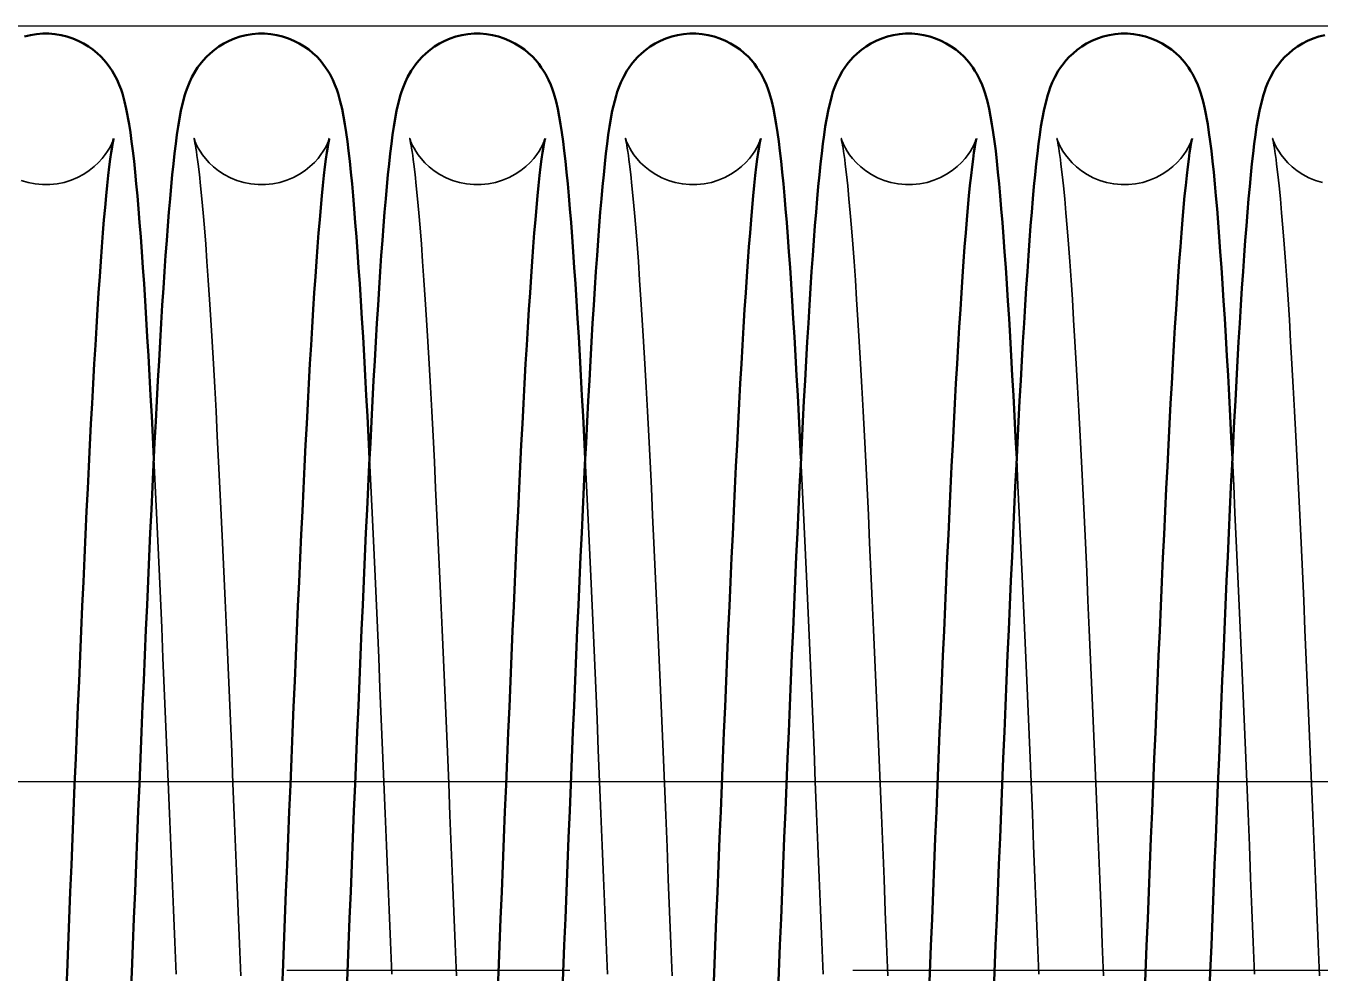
# Model space of a CAD drawing. Header units: millimetres. Extents: x 1448 to 104164, y -19509 to -89.
# Drawn here: x 3976.9 to 4045.5, y -1763.6 to -1713.4 of the extents above; entities that cross this region are included whole.
import ezdxf

# ---------------------------------------------------------------- set-up
doc = ezdxf.new("R2010")
doc.units = ezdxf.units.MM
doc.header["$LTSCALE"] = 60
doc.header["$MEASUREMENT"] = 0
doc.linetypes.add('CENTER', pattern=[2, 1.25, -0.25, 0.25, -0.25])
doc.layers.get('0').update_dxf_attribs({"linetype": 'CONTINUOUS'})
doc.layers.add('cen', color=14, linetype='CONTINUOUS')
doc.layers.add('가려진 것(ISO)', color=7, linetype='CONTINUOUS', lineweight=35)
doc.layers.add('가시적인 것(ISO)', color=7, linetype='CONTINUOUS', lineweight=50)

# ---------------------------------------------------------------- blocks, each defined once
blk = doc.blocks.new('토션스프링1234567')
at = {"layer": '가려진 것(ISO)', "flags": 128}
for points in [[(21463258.296, -50952963.042), (21463258.66, -50952962.933), (21463259.007, -50952962.79), (21463259.333, -50952962.618), (21463259.63, -50952962.424), (21463259.895, -50952962.215), (21463260.127, -50952961.997), (21463260.323, -50952961.781), (21463260.483, -50952961.577), (21463260.609, -50952961.391), (21463260.706, -50952961.228), (21463260.778, -50952961.09), (21463260.832, -50952960.978), (21463260.87, -50952960.888), (21463260.897, -50952960.819), (21463260.915, -50952960.769), (21463260.932, -50952960.715), (21463260.932, -50952960.714), (21463260.923, -50952960.754), (21463260.907, -50952960.829), (21463260.885, -50952960.936), (21463260.861, -50952961.07), (21463260.834, -50952961.228), (21463260.806, -50952961.408), (21463260.777, -50952961.61), (21463260.747, -50952961.832), (21463260.716, -50952962.074), (21463260.651, -50952962.615), (21463260.586, -50952963.225), (21463260.52, -50952963.901), (21463260.453, -50952964.643), (21463260.385, -50952965.447), (21463260.317, -50952966.312), (21463260.249, -50952967.234), (21463260.18, -50952968.211), (21463260.112, -50952969.239), (21463260.043, -50952970.323), (21463259.975, -50952971.459), (21463259.906, -50952972.645), (21463259.837, -50952973.878), (21463259.768, -50952975.155), (21463259.699, -50952976.474), (21463259.63, -50952977.832), (21463259.561, -50952979.225), (21463259.492, -50952980.658), (21463259.423, -50952982.129), (21463259.354, -50952983.633), (21463259.284, -50952985.169), (21463259.215, -50952986.732), (21463259.146, -50952988.319), (21463259.077, -50952989.926), (21463259.008, -50952991.551), (21463258.939, -50952993.196), (21463258.87, -50952994.86), (21463258.801, -50952996.54), (21463258.732, -50952998.233), (21463258.662, -50952999.935), (21463258.593, -50953001.642), (21463258.524, -50953003.351), (21463258.455, -50953005.058)], [(21463265.192, -50952960.709), (21463265.199, -50952960.734), (21463265.228, -50952960.816), (21463265.254, -50952960.885), (21463265.291, -50952960.974), (21463265.344, -50952961.086), (21463265.416, -50952961.222), (21463265.512, -50952961.383), (21463265.636, -50952961.568), (21463265.794, -50952961.771), (21463265.988, -50952961.987), (21463266.218, -50952962.205), (21463266.482, -50952962.415), (21463266.778, -50952962.609), (21463267.101, -50952962.782), (21463267.447, -50952962.926), (21463267.811, -50952963.038), (21463268.188, -50952963.114), (21463268.573, -50952963.154), (21463268.96, -50952963.155), (21463269.346, -50952963.117), (21463269.725, -50952963.042), (21463270.089, -50952962.933), (21463270.436, -50952962.79), (21463270.761, -50952962.618), (21463271.059, -50952962.424), (21463271.324, -50952962.215), (21463271.556, -50952961.997), (21463271.752, -50952961.781), (21463271.911, -50952961.577), (21463272.037, -50952961.391), (21463272.134, -50952961.228), (21463272.207, -50952961.09), (21463272.26, -50952960.978), (21463272.298, -50952960.888), (21463272.325, -50952960.819), (21463272.343, -50952960.769), (21463272.36, -50952960.715), (21463272.361, -50952960.714), (21463272.352, -50952960.754), (21463272.335, -50952960.829), (21463272.314, -50952960.936), (21463272.289, -50952961.07), (21463272.263, -50952961.228), (21463272.235, -50952961.408), (21463272.206, -50952961.61), (21463272.175, -50952961.832), (21463272.144, -50952962.074), (21463272.08, -50952962.615), (21463272.014, -50952963.225), (21463271.948, -50952963.901), (21463271.881, -50952964.643), (21463271.814, -50952965.447), (21463271.746, -50952966.312), (21463271.677, -50952967.234), (21463271.609, -50952968.211), (21463271.541, -50952969.239), (21463271.472, -50952970.323), (21463271.403, -50952971.459), (21463271.334, -50952972.645), (21463271.265, -50952973.878), (21463271.196, -50952975.155), (21463271.127, -50952976.474), (21463271.058, -50952977.832), (21463270.989, -50952979.225), (21463270.921, -50952980.658), (21463270.852, -50952982.129), (21463270.782, -50952983.633), (21463270.713, -50952985.169), (21463270.644, -50952986.732), (21463270.575, -50952988.319), (21463270.506, -50952989.926), (21463270.437, -50952991.551), (21463270.368, -50952993.196), (21463270.299, -50952994.86), (21463270.229, -50952996.54), (21463270.16, -50952998.233), (21463270.091, -50952999.935), (21463270.022, -50953001.642), (21463269.953, -50953003.351), (21463269.884, -50953005.058)], [(21463276.62, -50952960.709), (21463276.628, -50952960.734), (21463276.656, -50952960.816), (21463276.682, -50952960.885), (21463276.72, -50952960.974), (21463276.773, -50952961.086), (21463276.845, -50952961.222), (21463276.94, -50952961.383), (21463277.065, -50952961.568), (21463277.222, -50952961.771), (21463277.417, -50952961.987), (21463277.647, -50952962.205), (21463277.911, -50952962.415), (21463278.206, -50952962.609), (21463278.53, -50952962.782), (21463278.875, -50952962.926), (21463279.239, -50952963.038), (21463279.617, -50952963.114), (21463280.002, -50952963.154), (21463280.389, -50952963.155), (21463280.775, -50952963.117), (21463281.153, -50952963.042), (21463281.517, -50952962.933), (21463281.864, -50952962.79), (21463282.19, -50952962.618), (21463282.487, -50952962.424), (21463282.753, -50952962.215), (21463282.984, -50952961.997), (21463283.181, -50952961.781), (21463283.34, -50952961.577), (21463283.466, -50952961.391), (21463283.563, -50952961.228), (21463283.635, -50952961.09), (21463283.689, -50952960.978), (21463283.727, -50952960.888), (21463283.754, -50952960.819), (21463283.772, -50952960.769), (21463283.789, -50952960.715), (21463283.789, -50952960.714), (21463283.78, -50952960.754), (21463283.764, -50952960.829), (21463283.742, -50952960.936), (21463283.718, -50952961.07), (21463283.691, -50952961.228), (21463283.663, -50952961.408), (21463283.634, -50952961.61), (21463283.604, -50952961.832), (21463283.573, -50952962.074), (21463283.509, -50952962.615), (21463283.443, -50952963.225), (21463283.377, -50952963.901), (21463283.31, -50952964.643), (21463283.242, -50952965.447), (21463283.174, -50952966.312), (21463283.106, -50952967.234), (21463283.038, -50952968.211), (21463282.969, -50952969.239), (21463282.901, -50952970.323), (21463282.832, -50952971.459), (21463282.763, -50952972.645), (21463282.694, -50952973.878), (21463282.625, -50952975.155), (21463282.556, -50952976.474), (21463282.487, -50952977.832), (21463282.418, -50952979.225), (21463282.349, -50952980.658), (21463282.28, -50952982.129), (21463282.211, -50952983.633), (21463282.142, -50952985.169), (21463282.072, -50952986.732), (21463282.003, -50952988.319), (21463281.934, -50952989.926), (21463281.865, -50952991.551), (21463281.796, -50952993.196), (21463281.727, -50952994.86), (21463281.658, -50952996.54), (21463281.589, -50952998.233), (21463281.519, -50952999.935), (21463281.45, -50953001.642), (21463281.381, -50953003.351), (21463281.312, -50953005.058)], [(21463288.049, -50952960.709), (21463288.056, -50952960.734), (21463288.085, -50952960.816), (21463288.111, -50952960.885), (21463288.148, -50952960.974), (21463288.201, -50952961.086), (21463288.273, -50952961.222), (21463288.369, -50952961.383), (21463288.494, -50952961.568), (21463288.651, -50952961.771), (21463288.845, -50952961.987), (21463289.075, -50952962.205), (21463289.339, -50952962.415), (21463289.635, -50952962.609), (21463289.958, -50952962.782), (21463290.304, -50952962.926), (21463290.668, -50952963.038), (21463291.045, -50952963.114), (21463291.43, -50952963.154), (21463291.817, -50952963.155), (21463292.203, -50952963.117), (21463292.582, -50952963.042), (21463292.946, -50952962.933), (21463293.293, -50952962.79), (21463293.618, -50952962.618), (21463293.916, -50952962.424), (21463294.181, -50952962.215), (21463294.413, -50952961.997), (21463294.609, -50952961.781), (21463294.769, -50952961.577), (21463294.894, -50952961.391), (21463294.991, -50952961.228), (21463295.064, -50952961.09), (21463295.117, -50952960.978), (21463295.156, -50952960.888), (21463295.182, -50952960.819), (21463295.2, -50952960.769), (21463295.218, -50952960.715), (21463295.218, -50952960.714), (21463295.209, -50952960.754), (21463295.192, -50952960.829), (21463295.171, -50952960.936), (21463295.146, -50952961.07), (21463295.12, -50952961.228), (21463295.092, -50952961.408), (21463295.063, -50952961.61), (21463295.033, -50952961.832), (21463295.001, -50952962.074), (21463294.937, -50952962.615), (21463294.872, -50952963.225), (21463294.805, -50952963.901), (21463294.738, -50952964.643), (21463294.671, -50952965.447), (21463294.603, -50952966.312), (21463294.535, -50952967.234), (21463294.466, -50952968.211), (21463294.398, -50952969.239), (21463294.329, -50952970.323), (21463294.26, -50952971.459), (21463294.191, -50952972.645), (21463294.122, -50952973.878), (21463294.053, -50952975.155), (21463293.984, -50952976.474), (21463293.915, -50952977.832), (21463293.847, -50952979.225), (21463293.778, -50952980.658), (21463293.709, -50952982.129), (21463293.639, -50952983.633), (21463293.57, -50952985.169), (21463293.501, -50952986.732), (21463293.432, -50952988.319), (21463293.363, -50952989.926), (21463293.294, -50952991.551), (21463293.225, -50952993.196), (21463293.156, -50952994.86), (21463293.087, -50952996.54), (21463293.017, -50952998.233), (21463292.948, -50952999.935), (21463292.879, -50953001.642), (21463292.81, -50953003.351), (21463292.741, -50953005.058)], [(21463299.478, -50952960.709), (21463299.485, -50952960.734), (21463299.513, -50952960.816), (21463299.54, -50952960.885), (21463299.577, -50952960.974), (21463299.63, -50952961.086), (21463299.702, -50952961.222), (21463299.797, -50952961.383), (21463299.922, -50952961.568), (21463300.08, -50952961.771), (21463300.274, -50952961.987), (21463300.504, -50952962.205), (21463300.768, -50952962.415), (21463301.063, -50952962.609), (21463301.387, -50952962.782), (21463301.732, -50952962.926), (21463302.096, -50952963.038), (21463302.474, -50952963.114), (21463302.859, -50952963.154), (21463303.246, -50952963.155), (21463303.632, -50952963.117), (21463304.01, -50952963.042), (21463304.375, -50952962.933), (21463304.722, -50952962.79), (21463305.047, -50952962.618), (21463305.345, -50952962.424), (21463305.61, -50952962.215), (21463305.841, -50952961.997), (21463306.038, -50952961.781), (21463306.197, -50952961.577), (21463306.323, -50952961.391), (21463306.42, -50952961.228), (21463306.493, -50952961.09), (21463306.546, -50952960.978), (21463306.584, -50952960.888), (21463306.611, -50952960.819), (21463306.629, -50952960.769), (21463306.646, -50952960.715), (21463306.647, -50952960.714), (21463306.637, -50952960.754), (21463306.621, -50952960.829), (21463306.6, -50952960.936), (21463306.575, -50952961.07), (21463306.548, -50952961.228), (21463306.521, -50952961.408), (21463306.491, -50952961.61), (21463306.461, -50952961.832), (21463306.43, -50952962.074), (21463306.366, -50952962.615), (21463306.3, -50952963.225), (21463306.234, -50952963.901), (21463306.167, -50952964.643), (21463306.099, -50952965.447), (21463306.031, -50952966.312), (21463305.963, -50952967.234), (21463305.895, -50952968.211), (21463305.826, -50952969.239), (21463305.758, -50952970.323), (21463305.689, -50952971.459), (21463305.62, -50952972.645), (21463305.551, -50952973.878), (21463305.482, -50952975.155), (21463305.413, -50952976.474), (21463305.344, -50952977.832), (21463305.275, -50952979.225), (21463305.206, -50952980.658), (21463305.137, -50952982.129), (21463305.068, -50952983.633), (21463304.999, -50952985.169), (21463304.93, -50952986.732), (21463304.86, -50952988.319), (21463304.791, -50952989.926), (21463304.722, -50952991.551), (21463304.653, -50952993.196), (21463304.584, -50952994.86), (21463304.515, -50952996.54), (21463304.446, -50952998.233), (21463304.377, -50952999.935), (21463304.307, -50953001.642), (21463304.238, -50953003.351), (21463304.169, -50953005.058)], [(21463310.906, -50952960.709), (21463310.913, -50952960.734), (21463310.942, -50952960.816), (21463310.968, -50952960.885), (21463311.005, -50952960.974), (21463311.058, -50952961.086), (21463311.13, -50952961.222), (21463311.226, -50952961.383), (21463311.351, -50952961.568), (21463311.508, -50952961.771), (21463311.702, -50952961.987), (21463311.933, -50952962.205), (21463312.196, -50952962.415), (21463312.492, -50952962.609), (21463312.815, -50952962.782), (21463313.161, -50952962.926), (21463313.525, -50952963.038), (21463313.903, -50952963.114), (21463314.288, -50952963.154), (21463314.675, -50952963.155), (21463315.06, -50952963.117), (21463315.439, -50952963.042), (21463315.803, -50952962.933), (21463316.15, -50952962.79), (21463316.476, -50952962.618), (21463316.773, -50952962.424), (21463317.038, -50952962.215), (21463317.27, -50952961.997), (21463317.466, -50952961.781), (21463317.626, -50952961.577), (21463317.752, -50952961.391), (21463317.849, -50952961.228), (21463317.921, -50952961.09), (21463317.975, -50952960.978), (21463318.013, -50952960.888), (21463318.039, -50952960.819), (21463318.058, -50952960.769), (21463318.075, -50952960.715), (21463318.075, -50952960.714), (21463318.066, -50952960.754), (21463318.05, -50952960.829), (21463318.028, -50952960.936), (21463318.003, -50952961.07), (21463317.977, -50952961.228), (21463317.949, -50952961.408), (21463317.92, -50952961.61), (21463317.89, -50952961.832), (21463317.858, -50952962.074), (21463317.794, -50952962.615), (21463317.729, -50952963.225), (21463317.663, -50952963.901), (21463317.596, -50952964.643), (21463317.528, -50952965.447), (21463317.46, -50952966.312), (21463317.392, -50952967.234), (21463317.323, -50952968.211), (21463317.255, -50952969.239), (21463317.186, -50952970.323), (21463317.118, -50952971.459), (21463317.049, -50952972.645), (21463316.98, -50952973.878), (21463316.911, -50952975.155), (21463316.842, -50952976.474), (21463316.773, -50952977.832), (21463316.704, -50952979.225), (21463316.635, -50952980.658), (21463316.566, -50952982.129), (21463316.497, -50952983.633), (21463316.427, -50952985.169), (21463316.358, -50952986.732), (21463316.289, -50952988.319), (21463316.22, -50952989.926), (21463316.151, -50952991.551), (21463316.082, -50952993.196), (21463316.013, -50952994.86), (21463315.944, -50952996.54), (21463315.874, -50952998.233), (21463315.805, -50952999.935), (21463315.736, -50953001.642), (21463315.667, -50953003.351), (21463315.598, -50953005.058)], [(21463322.335, -50952960.709), (21463322.342, -50952960.734), (21463322.371, -50952960.816), (21463322.397, -50952960.885), (21463322.434, -50952960.974), (21463322.487, -50952961.086), (21463322.559, -50952961.222), (21463322.655, -50952961.383), (21463322.779, -50952961.568), (21463322.937, -50952961.771), (21463323.131, -50952961.987), (21463323.361, -50952962.205), (21463323.625, -50952962.415), (21463323.92, -50952962.609), (21463324.244, -50952962.782), (21463324.589, -50952962.926), (21463324.953, -50952963.038), (21463325.331, -50952963.114), (21463325.716, -50952963.154), (21463326.103, -50952963.155), (21463326.489, -50952963.117), (21463326.867, -50952963.042), (21463327.232, -50952962.933)], [(21463261.887, -50953004.967), (21463261.956, -50953003.26), (21463262.025, -50953001.557), (21463262.094, -50952999.854), (21463262.163, -50952998.153), (21463262.233, -50952996.459), (21463262.302, -50952994.776), (21463262.371, -50952993.106), (21463262.44, -50952991.453), (21463262.509, -50952989.821), (21463262.578, -50952988.213), (21463262.647, -50952986.627), (21463262.716, -50952985.062), (21463262.786, -50952983.522), (21463262.855, -50952982.01), (21463262.924, -50952980.53), (21463262.994, -50952979.083), (21463263.063, -50952977.675)], [(21463273.316, -50953004.967), (21463273.385, -50953003.26), (21463273.454, -50953001.557), (21463273.523, -50952999.854), (21463273.592, -50952998.153), (21463273.661, -50952996.459), (21463273.73, -50952994.776), (21463273.8, -50952993.106), (21463273.869, -50952991.453), (21463273.938, -50952989.821), (21463274.007, -50952988.213), (21463274.076, -50952986.627), (21463274.145, -50952985.062), (21463274.214, -50952983.522), (21463274.284, -50952982.01), (21463274.353, -50952980.53), (21463274.422, -50952979.083), (21463274.491, -50952977.675)], [(21463284.744, -50953004.967), (21463284.813, -50953003.26), (21463284.882, -50953001.557), (21463284.951, -50952999.854), (21463285.02, -50952998.153), (21463285.09, -50952996.459), (21463285.159, -50952994.776), (21463285.228, -50952993.106), (21463285.297, -50952991.453), (21463285.366, -50952989.821), (21463285.435, -50952988.213), (21463285.504, -50952986.627), (21463285.574, -50952985.062), (21463285.643, -50952983.522), (21463285.712, -50952982.01), (21463285.781, -50952980.53), (21463285.851, -50952979.083), (21463285.92, -50952977.675)], [(21463296.173, -50953004.967), (21463296.242, -50953003.26), (21463296.311, -50953001.557), (21463296.38, -50952999.854), (21463296.449, -50952998.153), (21463296.518, -50952996.459), (21463296.588, -50952994.776), (21463296.657, -50952993.106), (21463296.726, -50952991.453), (21463296.795, -50952989.821), (21463296.864, -50952988.213), (21463296.933, -50952986.627), (21463297.002, -50952985.062), (21463297.071, -50952983.522), (21463297.141, -50952982.01), (21463297.21, -50952980.53), (21463297.279, -50952979.083), (21463297.348, -50952977.675)], [(21463307.601, -50953004.967), (21463307.67, -50953003.26), (21463307.739, -50953001.557), (21463307.808, -50952999.854), (21463307.878, -50952998.153), (21463307.947, -50952996.459), (21463308.016, -50952994.776), (21463308.085, -50952993.106), (21463308.155, -50952991.453), (21463308.224, -50952989.821), (21463308.293, -50952988.213), (21463308.362, -50952986.627), (21463308.431, -50952985.062), (21463308.5, -50952983.522), (21463308.569, -50952982.01), (21463308.639, -50952980.53), (21463308.708, -50952979.083), (21463308.777, -50952977.675)], [(21463319.03, -50953004.967), (21463319.099, -50953003.26), (21463319.168, -50953001.557), (21463319.237, -50952999.854), (21463319.306, -50952998.153), (21463319.375, -50952996.459), (21463319.445, -50952994.776), (21463319.514, -50952993.106), (21463319.583, -50952991.453), (21463319.652, -50952989.821), (21463319.721, -50952988.213), (21463319.79, -50952986.627), (21463319.859, -50952985.062), (21463319.928, -50952983.522), (21463319.998, -50952982.01), (21463320.067, -50952980.53), (21463320.136, -50952979.083), (21463320.206, -50952977.675)]]:
    blk.add_lwpolyline(points, dxfattribs=at)
at = {"layer": '가시적인 것(ISO)', "flags": 128}
for points in [[(21463258.169, -50952955.243), (21463258.482, -50952955.321), (21463258.787, -50952955.422), (21463259.079, -50952955.546), (21463259.356, -50952955.688), (21463259.615, -50952955.848), (21463259.856, -50952956.022), (21463260.077, -50952956.206), (21463260.276, -50952956.396), (21463260.453, -50952956.587), (21463260.607, -50952956.776), (21463260.742, -50952956.961), (21463260.859, -50952957.138), (21463261.043, -50952957.463), (21463261.18, -50952957.751), (21463261.283, -50952958.006), (21463261.366, -50952958.238), (21463261.433, -50952958.453), (21463261.629, -50952959.252), (21463261.777, -50952960.076), (21463261.841, -50952960.519), (21463261.902, -50952960.993), (21463261.964, -50952961.504), (21463262.026, -50952962.053), (21463262.086, -50952962.637), (21463262.146, -50952963.259), (21463262.205, -50952963.916), (21463262.264, -50952964.61), (21463262.322, -50952965.341), (21463262.381, -50952966.107), (21463262.439, -50952966.912), (21463262.497, -50952967.754), (21463262.556, -50952968.633), (21463262.614, -50952969.547), (21463262.672, -50952970.496), (21463262.73, -50952971.477), (21463262.789, -50952972.49), (21463262.847, -50952973.532), (21463262.905, -50952974.604), (21463262.962, -50952975.703), (21463263.02, -50952976.828), (21463263.078, -50952977.979), (21463263.136, -50952979.16), (21463263.193, -50952980.367), (21463263.251, -50952981.599), (21463263.309, -50952982.854), (21463263.367, -50952984.13), (21463263.425, -50952985.425), (21463263.483, -50952986.737), (21463263.541, -50952988.065), (21463263.598, -50952989.407), (21463263.656, -50952990.762), (21463263.714, -50952992.132), (21463263.771, -50952993.517), (21463263.829, -50952994.914), (21463263.887, -50952996.321), (21463263.945, -50952997.736), (21463264.003, -50952999.157), (21463264.061, -50953000.582), (21463264.119, -50953002.009), (21463264.176, -50953003.435), (21463264.234, -50953004.859), (21463264.292, -50953006.284)], [(21463263.063, -50952977.675), (21463263.12, -50952976.528), (21463263.178, -50952975.411), (21463263.236, -50952974.321), (21463263.294, -50952973.258), (21463263.352, -50952972.225), (21463263.41, -50952971.222), (21463263.468, -50952970.25), (21463263.526, -50952969.312), (21463263.585, -50952968.407), (21463263.643, -50952967.539), (21463263.701, -50952966.707), (21463263.759, -50952965.913), (21463263.817, -50952965.157), (21463263.875, -50952964.437), (21463263.934, -50952963.754), (21463263.993, -50952963.107), (21463264.052, -50952962.495), (21463264.113, -50952961.919), (21463264.175, -50952961.376), (21463264.239, -50952960.868), (21463264.304, -50952960.394), (21463264.371, -50952959.952), (21463264.521, -50952959.142), (21463264.612, -50952958.749), (21463264.726, -50952958.34), (21463264.801, -50952958.116), (21463264.894, -50952957.873), (21463265.014, -50952957.6), (21463265.175, -50952957.291), (21463265.276, -50952957.124), (21463265.393, -50952956.947), (21463265.529, -50952956.762), (21463265.686, -50952956.572), (21463265.864, -50952956.38), (21463266.065, -50952956.191), (21463266.287, -50952956.008), (21463266.53, -50952955.835), (21463266.791, -50952955.676), (21463267.069, -50952955.535), (21463267.362, -50952955.414), (21463267.667, -50952955.314), (21463267.981, -50952955.238), (21463268.301, -50952955.187), (21463268.626, -50952955.162), (21463268.953, -50952955.163), (21463269.278, -50952955.19), (21463269.598, -50952955.243), (21463269.911, -50952955.321), (21463270.215, -50952955.422), (21463270.507, -50952955.546), (21463270.784, -50952955.688), (21463271.043, -50952955.848), (21463271.284, -50952956.022), (21463271.505, -50952956.206), (21463271.705, -50952956.396), (21463271.881, -50952956.587), (21463272.036, -50952956.776), (21463272.171, -50952956.961), (21463272.287, -50952957.138), (21463272.472, -50952957.463), (21463272.608, -50952957.751), (21463272.712, -50952958.006), (21463272.795, -50952958.238), (21463272.862, -50952958.453), (21463273.058, -50952959.252), (21463273.205, -50952960.076), (21463273.269, -50952960.519), (21463273.331, -50952960.993), (21463273.393, -50952961.504), (21463273.454, -50952962.053), (21463273.515, -50952962.637), (21463273.574, -50952963.259), (21463273.634, -50952963.916), (21463273.692, -50952964.61), (21463273.751, -50952965.341), (21463273.809, -50952966.107), (21463273.868, -50952966.912), (21463273.926, -50952967.754), (21463273.984, -50952968.633), (21463274.043, -50952969.547), (21463274.101, -50952970.496), (21463274.159, -50952971.477), (21463274.217, -50952972.49), (21463274.275, -50952973.532), (21463274.333, -50952974.604), (21463274.391, -50952975.703), (21463274.449, -50952976.828), (21463274.506, -50952977.979), (21463274.564, -50952979.16), (21463274.622, -50952980.367), (21463274.68, -50952981.599), (21463274.738, -50952982.854), (21463274.796, -50952984.13), (21463274.854, -50952985.425), (21463274.912, -50952986.737), (21463274.969, -50952988.065), (21463275.027, -50952989.407), (21463275.085, -50952990.762), (21463275.142, -50952992.132), (21463275.2, -50952993.517), (21463275.258, -50952994.914), (21463275.316, -50952996.321), (21463275.374, -50952997.736), (21463275.432, -50952999.157), (21463275.489, -50953000.582), (21463275.547, -50953002.009), (21463275.605, -50953003.435), (21463275.662, -50953004.859), (21463275.72, -50953006.284)], [(21463274.491, -50952977.675), (21463274.549, -50952976.528), (21463274.607, -50952975.411), (21463274.664, -50952974.321), (21463274.722, -50952973.258), (21463274.78, -50952972.225), (21463274.838, -50952971.222), (21463274.897, -50952970.25), (21463274.955, -50952969.312), (21463275.013, -50952968.407), (21463275.071, -50952967.539), (21463275.13, -50952966.707), (21463275.188, -50952965.913), (21463275.246, -50952965.157), (21463275.304, -50952964.437), (21463275.362, -50952963.754), (21463275.421, -50952963.107), (21463275.481, -50952962.495), (21463275.542, -50952961.919), (21463275.604, -50952961.376), (21463275.667, -50952960.868), (21463275.733, -50952960.394), (21463275.8, -50952959.952), (21463275.949, -50952959.142), (21463276.041, -50952958.749), (21463276.155, -50952958.34), (21463276.23, -50952958.116), (21463276.323, -50952957.873), (21463276.442, -50952957.6), (21463276.603, -50952957.291), (21463276.704, -50952957.124), (21463276.821, -50952956.947), (21463276.958, -50952956.762), (21463277.115, -50952956.572), (21463277.293, -50952956.38), (21463277.493, -50952956.191), (21463277.716, -50952956.008), (21463277.959, -50952955.835), (21463278.22, -50952955.676), (21463278.497, -50952955.535), (21463278.79, -50952955.414), (21463279.095, -50952955.314), (21463279.409, -50952955.238), (21463279.73, -50952955.187), (21463280.054, -50952955.162), (21463280.381, -50952955.163), (21463280.707, -50952955.19), (21463281.027, -50952955.243), (21463281.34, -50952955.321), (21463281.644, -50952955.422), (21463281.936, -50952955.546), (21463282.213, -50952955.688), (21463282.472, -50952955.848), (21463282.713, -50952956.022), (21463282.934, -50952956.206), (21463283.133, -50952956.396), (21463283.31, -50952956.587), (21463283.465, -50952956.776), (21463283.599, -50952956.961), (21463283.716, -50952957.138), (21463283.901, -50952957.463), (21463284.037, -50952957.751), (21463284.141, -50952958.006), (21463284.223, -50952958.238), (21463284.29, -50952958.453), (21463284.486, -50952959.252), (21463284.634, -50952960.076), (21463284.698, -50952960.519), (21463284.76, -50952960.993), (21463284.821, -50952961.504), (21463284.883, -50952962.053), (21463284.943, -50952962.637), (21463285.003, -50952963.259), (21463285.062, -50952963.916), (21463285.121, -50952964.61), (21463285.18, -50952965.341), (21463285.238, -50952966.107), (21463285.296, -50952966.912), (21463285.354, -50952967.754), (21463285.413, -50952968.633), (21463285.471, -50952969.547), (21463285.529, -50952970.496), (21463285.588, -50952971.477), (21463285.646, -50952972.49), (21463285.704, -50952973.532), (21463285.762, -50952974.604), (21463285.82, -50952975.703), (21463285.877, -50952976.828), (21463285.935, -50952977.979), (21463285.993, -50952979.16), (21463286.051, -50952980.367), (21463286.109, -50952981.599), (21463286.166, -50952982.854), (21463286.224, -50952984.13), (21463286.282, -50952985.425), (21463286.34, -50952986.737), (21463286.398, -50952988.065), (21463286.456, -50952989.407), (21463286.513, -50952990.762), (21463286.571, -50952992.132), (21463286.629, -50952993.517), (21463286.686, -50952994.914), (21463286.744, -50952996.321), (21463286.802, -50952997.736), (21463286.86, -50952999.157), (21463286.918, -50953000.582), (21463286.976, -50953002.009), (21463287.033, -50953003.435), (21463287.091, -50953004.859), (21463287.149, -50953006.284)], [(21463285.92, -50952977.675), (21463285.978, -50952976.528), (21463286.035, -50952975.411), (21463286.093, -50952974.321), (21463286.151, -50952973.258), (21463286.209, -50952972.225), (21463286.267, -50952971.222), (21463286.325, -50952970.25), (21463286.383, -50952969.312), (21463286.442, -50952968.407), (21463286.5, -50952967.539), (21463286.558, -50952966.707), (21463286.616, -50952965.913), (21463286.674, -50952965.157), (21463286.733, -50952964.437), (21463286.791, -50952963.754), (21463286.85, -50952963.107), (21463286.909, -50952962.495), (21463286.97, -50952961.919), (21463287.032, -50952961.376), (21463287.096, -50952960.868), (21463287.161, -50952960.394), (21463287.229, -50952959.952), (21463287.378, -50952959.142), (21463287.469, -50952958.749), (21463287.583, -50952958.34), (21463287.658, -50952958.116), (21463287.751, -50952957.873), (21463287.871, -50952957.6), (21463288.032, -50952957.291), (21463288.133, -50952957.124), (21463288.25, -50952956.947), (21463288.386, -50952956.762), (21463288.543, -50952956.572), (21463288.721, -50952956.38), (21463288.922, -50952956.191), (21463289.145, -50952956.008), (21463289.388, -50952955.835), (21463289.649, -50952955.676), (21463289.926, -50952955.535), (21463290.219, -50952955.414), (21463290.524, -50952955.314), (21463290.838, -50952955.238), (21463291.158, -50952955.187), (21463291.483, -50952955.162), (21463291.81, -50952955.163), (21463292.135, -50952955.19), (21463292.455, -50952955.243), (21463292.768, -50952955.321), (21463293.072, -50952955.422), (21463293.365, -50952955.546), (21463293.641, -50952955.688), (21463293.901, -50952955.848), (21463294.141, -50952956.022), (21463294.362, -50952956.206), (21463294.562, -50952956.396), (21463294.738, -50952956.587), (21463294.893, -50952956.776), (21463295.028, -50952956.961), (21463295.144, -50952957.138), (21463295.329, -50952957.463), (21463295.466, -50952957.751), (21463295.569, -50952958.006), (21463295.652, -50952958.238), (21463295.719, -50952958.453), (21463295.915, -50952959.252), (21463296.062, -50952960.076), (21463296.126, -50952960.519), (21463296.188, -50952960.993), (21463296.25, -50952961.504), (21463296.311, -50952962.053), (21463296.372, -50952962.637), (21463296.431, -50952963.259), (21463296.491, -50952963.916), (21463296.55, -50952964.61), (21463296.608, -50952965.341), (21463296.666, -50952966.107), (21463296.725, -50952966.912), (21463296.783, -50952967.754), (21463296.841, -50952968.633), (21463296.9, -50952969.547), (21463296.958, -50952970.496), (21463297.016, -50952971.477), (21463297.074, -50952972.49), (21463297.132, -50952973.532), (21463297.19, -50952974.604), (21463297.248, -50952975.703), (21463297.306, -50952976.828), (21463297.364, -50952977.979), (21463297.421, -50952979.16), (21463297.479, -50952980.367), (21463297.537, -50952981.599), (21463297.595, -50952982.854), (21463297.653, -50952984.13), (21463297.711, -50952985.425), (21463297.769, -50952986.737), (21463297.827, -50952988.065), (21463297.884, -50952989.407), (21463297.942, -50952990.762), (21463297.999, -50952992.132), (21463298.057, -50952993.517), (21463298.115, -50952994.914), (21463298.173, -50952996.321), (21463298.231, -50952997.736), (21463298.289, -50952999.157), (21463298.347, -50953000.582), (21463298.404, -50953002.009), (21463298.462, -50953003.435), (21463298.52, -50953004.859), (21463298.577, -50953006.284)], [(21463297.348, -50952977.675), (21463297.406, -50952976.528), (21463297.464, -50952975.411), (21463297.522, -50952974.321), (21463297.58, -50952973.258), (21463297.638, -50952972.225), (21463297.696, -50952971.222), (21463297.754, -50952970.25), (21463297.812, -50952969.312), (21463297.87, -50952968.407), (21463297.928, -50952967.539), (21463297.987, -50952966.707), (21463298.045, -50952965.913), (21463298.103, -50952965.157), (21463298.161, -50952964.437), (21463298.219, -50952963.754), (21463298.278, -50952963.107), (21463298.338, -50952962.495), (21463298.399, -50952961.919), (21463298.461, -50952961.376), (21463298.524, -50952960.868), (21463298.59, -50952960.394), (21463298.657, -50952959.952), (21463298.806, -50952959.142), (21463298.898, -50952958.749), (21463299.012, -50952958.34), (21463299.087, -50952958.116), (21463299.18, -50952957.873), (21463299.299, -50952957.6), (21463299.46, -50952957.291), (21463299.561, -50952957.124), (21463299.679, -50952956.947), (21463299.815, -50952956.762), (21463299.972, -50952956.572), (21463300.15, -50952956.38), (21463300.35, -50952956.191), (21463300.573, -50952956.008), (21463300.816, -50952955.835), (21463301.077, -50952955.676), (21463301.355, -50952955.535), (21463301.647, -50952955.414), (21463301.952, -50952955.314), (21463302.267, -50952955.238), (21463302.587, -50952955.187), (21463302.912, -50952955.162), (21463303.238, -50952955.163), (21463303.564, -50952955.19), (21463303.884, -50952955.243), (21463304.197, -50952955.321), (21463304.501, -50952955.422), (21463304.793, -50952955.546), (21463305.07, -50952955.688), (21463305.329, -50952955.848), (21463305.57, -50952956.022), (21463305.791, -50952956.206), (21463305.99, -50952956.396), (21463306.167, -50952956.587), (21463306.322, -50952956.776), (21463306.457, -50952956.961), (21463306.573, -50952957.138), (21463306.758, -50952957.463), (21463306.894, -50952957.751), (21463306.998, -50952958.006), (21463307.08, -50952958.238), (21463307.147, -50952958.453), (21463307.344, -50952959.252), (21463307.491, -50952960.076), (21463307.555, -50952960.519), (21463307.617, -50952960.993), (21463307.679, -50952961.504), (21463307.74, -50952962.053), (21463307.8, -50952962.637), (21463307.86, -50952963.259), (21463307.919, -50952963.916), (21463307.978, -50952964.61), (21463308.037, -50952965.341), (21463308.095, -50952966.107), (21463308.153, -50952966.912), (21463308.212, -50952967.754), (21463308.27, -50952968.633), (21463308.328, -50952969.547), (21463308.387, -50952970.496), (21463308.445, -50952971.477), (21463308.503, -50952972.49), (21463308.561, -50952973.532), (21463308.619, -50952974.604), (21463308.677, -50952975.703), (21463308.734, -50952976.828), (21463308.792, -50952977.979), (21463308.85, -50952979.16), (21463308.908, -50952980.367), (21463308.966, -50952981.599), (21463309.024, -50952982.854), (21463309.082, -50952984.13), (21463309.139, -50952985.425), (21463309.197, -50952986.737), (21463309.255, -50952988.065), (21463309.313, -50952989.407), (21463309.37, -50952990.762), (21463309.428, -50952992.132), (21463309.486, -50952993.517), (21463309.544, -50952994.914), (21463309.602, -50952996.321), (21463309.659, -50952997.736), (21463309.717, -50952999.157), (21463309.775, -50953000.582), (21463309.833, -50953002.009), (21463309.891, -50953003.435), (21463309.948, -50953004.859), (21463310.006, -50953006.284)], [(21463308.777, -50952977.675), (21463308.835, -50952976.528), (21463308.892, -50952975.411), (21463308.95, -50952974.321), (21463309.008, -50952973.258), (21463309.066, -50952972.225), (21463309.124, -50952971.222), (21463309.182, -50952970.25), (21463309.241, -50952969.312), (21463309.299, -50952968.407), (21463309.357, -50952967.539), (21463309.415, -50952966.707), (21463309.474, -50952965.913), (21463309.532, -50952965.157), (21463309.59, -50952964.437), (21463309.648, -50952963.754), (21463309.707, -50952963.107), (21463309.767, -50952962.495), (21463309.827, -50952961.919), (21463309.889, -50952961.376), (21463309.953, -50952960.868), (21463310.018, -50952960.394), (21463310.086, -50952959.952), (21463310.235, -50952959.142), (21463310.326, -50952958.749), (21463310.441, -50952958.34), (21463310.516, -50952958.116), (21463310.609, -50952957.873), (21463310.728, -50952957.6), (21463310.889, -50952957.291), (21463310.99, -50952957.124), (21463311.107, -50952956.947), (21463311.244, -50952956.762), (21463311.401, -50952956.572), (21463311.579, -50952956.38), (21463311.779, -50952956.191), (21463312.002, -50952956.008), (21463312.245, -50952955.835), (21463312.506, -50952955.676), (21463312.783, -50952955.535), (21463313.076, -50952955.414), (21463313.381, -50952955.314), (21463313.695, -50952955.238), (21463314.015, -50952955.187), (21463314.34, -50952955.162), (21463314.667, -50952955.163), (21463314.992, -50952955.19), (21463315.312, -50952955.243), (21463315.625, -50952955.321), (21463315.929, -50952955.422), (21463316.222, -50952955.546), (21463316.499, -50952955.688), (21463316.758, -50952955.848), (21463316.999, -50952956.022), (21463317.22, -50952956.206), (21463317.419, -50952956.396), (21463317.595, -50952956.587), (21463317.75, -50952956.776), (21463317.885, -50952956.961), (21463318.002, -50952957.138), (21463318.186, -50952957.463), (21463318.323, -50952957.751), (21463318.426, -50952958.006), (21463318.509, -50952958.238), (21463318.576, -50952958.453), (21463318.772, -50952959.252), (21463318.919, -50952960.076), (21463318.983, -50952960.519), (21463319.045, -50952960.993), (21463319.107, -50952961.504), (21463319.168, -50952962.053), (21463319.229, -50952962.637), (21463319.289, -50952963.259), (21463319.348, -50952963.916), (21463319.407, -50952964.61), (21463319.465, -50952965.341), (21463319.524, -50952966.107), (21463319.582, -50952966.912), (21463319.64, -50952967.754), (21463319.699, -50952968.633), (21463319.757, -50952969.547), (21463319.815, -50952970.496), (21463319.873, -50952971.477), (21463319.931, -50952972.49), (21463319.99, -50952973.532), (21463320.047, -50952974.604), (21463320.105, -50952975.703), (21463320.163, -50952976.828), (21463320.221, -50952977.979), (21463320.278, -50952979.16), (21463320.336, -50952980.367), (21463320.394, -50952981.599), (21463320.452, -50952982.854), (21463320.51, -50952984.13), (21463320.568, -50952985.425), (21463320.626, -50952986.737), (21463320.684, -50952988.065), (21463320.741, -50952989.407), (21463320.799, -50952990.762), (21463320.857, -50952992.132), (21463320.914, -50952993.517), (21463320.972, -50952994.914), (21463321.03, -50952996.321), (21463321.088, -50952997.736), (21463321.146, -50952999.157), (21463321.204, -50953000.582), (21463321.261, -50953002.009), (21463321.319, -50953003.435), (21463321.377, -50953004.859), (21463321.434, -50953006.284)], [(21463320.206, -50952977.675), (21463320.263, -50952976.528), (21463320.321, -50952975.411), (21463320.379, -50952974.321), (21463320.437, -50952973.258), (21463320.495, -50952972.225), (21463320.553, -50952971.222), (21463320.611, -50952970.25), (21463320.669, -50952969.312), (21463320.727, -50952968.407), (21463320.786, -50952967.539), (21463320.844, -50952966.707), (21463320.902, -50952965.913), (21463320.96, -50952965.157), (21463321.018, -50952964.437), (21463321.077, -50952963.754), (21463321.135, -50952963.107), (21463321.195, -50952962.495), (21463321.256, -50952961.919), (21463321.318, -50952961.376), (21463321.381, -50952960.868), (21463321.447, -50952960.394), (21463321.514, -50952959.952), (21463321.664, -50952959.142), (21463321.755, -50952958.749), (21463321.869, -50952958.34), (21463321.944, -50952958.116), (21463322.037, -50952957.873), (21463322.157, -50952957.6), (21463322.317, -50952957.291), (21463322.418, -50952957.124), (21463322.536, -50952956.947), (21463322.672, -50952956.762), (21463322.829, -50952956.572), (21463323.007, -50952956.38), (21463323.207, -50952956.191), (21463323.43, -50952956.008), (21463323.673, -50952955.835), (21463323.934, -50952955.676), (21463324.212, -50952955.535), (21463324.504, -50952955.414), (21463324.81, -50952955.314), (21463325.124, -50952955.238), (21463325.444, -50952955.187), (21463325.769, -50952955.162), (21463326.096, -50952955.163), (21463326.421, -50952955.19), (21463326.741, -50952955.243), (21463327.054, -50952955.321)], [(21463267.721, -50953006.309), (21463267.663, -50953004.883), (21463267.606, -50953003.459), (21463267.548, -50953002.034), (21463267.49, -50953000.608), (21463267.433, -50952999.185), (21463267.375, -50952997.765), (21463267.317, -50952996.351), (21463267.259, -50952994.946), (21463267.201, -50952993.551), (21463267.143, -50952992.169), (21463267.086, -50952990.801), (21463267.028, -50952989.45), (21463266.97, -50952988.112), (21463266.913, -50952986.789), (21463266.855, -50952985.481), (21463266.797, -50952984.192), (21463266.739, -50952982.922), (21463266.681, -50952981.674), (21463266.623, -50952980.45), (21463266.566, -50952979.252), (21463266.508, -50952978.081), (21463266.451, -50952976.939), (21463266.393, -50952975.825), (21463266.335, -50952974.738), (21463266.278, -50952973.68), (21463266.22, -50952972.653), (21463266.162, -50952971.657), (21463266.105, -50952970.696), (21463266.047, -50952969.769), (21463265.99, -50952968.88), (21463265.933, -50952968.03), (21463265.876, -50952967.219), (21463265.819, -50952966.446), (21463265.761, -50952965.712), (21463265.704, -50952965.017), (21463265.647, -50952964.365), (21463265.591, -50952963.757), (21463265.535, -50952963.195), (21463265.481, -50952962.682), (21463265.427, -50952962.218), (21463265.376, -50952961.808), (21463265.326, -50952961.451), (21463265.279, -50952961.153), (21463265.238, -50952960.921), (21463265.22, -50952960.833), (21463265.205, -50952960.766), (21463265.196, -50952960.724), (21463265.192, -50952960.709)], [(21463279.15, -50953006.309), (21463279.092, -50953004.883), (21463279.034, -50953003.459), (21463278.977, -50953002.034), (21463278.919, -50953000.608), (21463278.861, -50952999.185), (21463278.803, -50952997.765), (21463278.745, -50952996.351), (21463278.687, -50952994.946), (21463278.63, -50952993.551), (21463278.572, -50952992.169), (21463278.514, -50952990.801), (21463278.457, -50952989.45), (21463278.399, -50952988.112), (21463278.341, -50952986.789), (21463278.283, -50952985.481), (21463278.226, -50952984.192), (21463278.168, -50952982.922), (21463278.11, -50952981.674), (21463278.052, -50952980.45), (21463277.994, -50952979.252), (21463277.937, -50952978.081), (21463277.879, -50952976.939), (21463277.822, -50952975.825), (21463277.764, -50952974.738), (21463277.706, -50952973.68), (21463277.649, -50952972.653), (21463277.591, -50952971.657), (21463277.533, -50952970.696), (21463277.476, -50952969.769), (21463277.418, -50952968.88), (21463277.361, -50952968.03), (21463277.304, -50952967.219), (21463277.247, -50952966.446), (21463277.19, -50952965.712), (21463277.133, -50952965.017), (21463277.076, -50952964.365), (21463277.019, -50952963.757), (21463276.964, -50952963.195), (21463276.909, -50952962.682), (21463276.856, -50952962.218), (21463276.804, -50952961.808), (21463276.754, -50952961.451), (21463276.708, -50952961.153), (21463276.666, -50952960.921), (21463276.648, -50952960.833), (21463276.634, -50952960.766), (21463276.624, -50952960.724), (21463276.62, -50952960.709)], [(21463290.578, -50953006.309), (21463290.521, -50953004.883), (21463290.463, -50953003.459), (21463290.405, -50953002.034), (21463290.348, -50953000.608), (21463290.29, -50952999.185), (21463290.232, -50952997.765), (21463290.174, -50952996.351), (21463290.116, -50952994.946), (21463290.058, -50952993.551), (21463290, -50952992.169), (21463289.943, -50952990.801), (21463289.885, -50952989.45), (21463289.828, -50952988.112), (21463289.77, -50952986.789), (21463289.712, -50952985.481), (21463289.654, -50952984.192), (21463289.596, -50952982.922), (21463289.538, -50952981.674), (21463289.481, -50952980.45), (21463289.423, -50952979.252), (21463289.365, -50952978.081), (21463289.308, -50952976.939), (21463289.25, -50952975.825), (21463289.193, -50952974.738), (21463289.135, -50952973.68), (21463289.077, -50952972.653), (21463289.02, -50952971.657), (21463288.962, -50952970.696), (21463288.904, -50952969.769), (21463288.847, -50952968.88), (21463288.79, -50952968.03), (21463288.733, -50952967.219), (21463288.676, -50952966.446), (21463288.618, -50952965.712), (21463288.561, -50952965.017), (21463288.504, -50952964.365), (21463288.448, -50952963.757), (21463288.392, -50952963.195), (21463288.338, -50952962.682), (21463288.285, -50952962.218), (21463288.233, -50952961.808), (21463288.183, -50952961.451), (21463288.136, -50952961.153), (21463288.095, -50952960.921), (21463288.077, -50952960.833), (21463288.063, -50952960.766), (21463288.053, -50952960.724), (21463288.049, -50952960.709)], [(21463302.007, -50953006.309), (21463301.949, -50953004.883), (21463301.892, -50953003.459), (21463301.834, -50953002.034), (21463301.776, -50953000.608), (21463301.718, -50952999.185), (21463301.66, -50952997.765), (21463301.603, -50952996.351), (21463301.545, -50952994.946), (21463301.487, -50952993.551), (21463301.429, -50952992.169), (21463301.371, -50952990.801), (21463301.314, -50952989.45), (21463301.256, -50952988.112), (21463301.198, -50952986.789), (21463301.141, -50952985.481), (21463301.083, -50952984.192), (21463301.025, -50952982.922), (21463300.967, -50952981.674), (21463300.909, -50952980.45), (21463300.851, -50952979.252), (21463300.794, -50952978.081), (21463300.736, -50952976.939), (21463300.679, -50952975.825), (21463300.621, -50952974.738), (21463300.563, -50952973.68), (21463300.506, -50952972.653), (21463300.448, -50952971.657), (21463300.39, -50952970.696), (21463300.333, -50952969.769), (21463300.276, -50952968.88), (21463300.218, -50952968.03), (21463300.161, -50952967.219), (21463300.104, -50952966.446), (21463300.047, -50952965.712), (21463299.99, -50952965.017), (21463299.933, -50952964.365), (21463299.876, -50952963.757), (21463299.821, -50952963.195), (21463299.766, -50952962.682), (21463299.713, -50952962.218), (21463299.662, -50952961.808), (21463299.612, -50952961.451), (21463299.565, -50952961.153), (21463299.523, -50952960.921), (21463299.506, -50952960.833), (21463299.491, -50952960.766), (21463299.481, -50952960.724), (21463299.478, -50952960.709)], [(21463313.435, -50953006.309), (21463313.378, -50953004.883), (21463313.32, -50953003.459), (21463313.263, -50953002.034), (21463313.205, -50953000.608), (21463313.147, -50952999.185), (21463313.089, -50952997.765), (21463313.031, -50952996.351), (21463312.973, -50952994.946), (21463312.915, -50952993.551), (21463312.858, -50952992.169), (21463312.8, -50952990.801), (21463312.742, -50952989.45), (21463312.685, -50952988.112), (21463312.627, -50952986.789), (21463312.569, -50952985.481), (21463312.511, -50952984.192), (21463312.453, -50952982.922), (21463312.396, -50952981.674), (21463312.338, -50952980.45), (21463312.28, -50952979.252), (21463312.222, -50952978.081), (21463312.165, -50952976.939), (21463312.107, -50952975.825), (21463312.05, -50952974.738), (21463311.992, -50952973.68), (21463311.934, -50952972.653), (21463311.877, -50952971.657), (21463311.819, -50952970.696), (21463311.762, -50952969.769), (21463311.704, -50952968.88), (21463311.647, -50952968.03), (21463311.59, -50952967.219), (21463311.533, -50952966.446), (21463311.475, -50952965.712), (21463311.418, -50952965.017), (21463311.361, -50952964.365), (21463311.305, -50952963.757), (21463311.249, -50952963.195), (21463311.195, -50952962.682), (21463311.142, -50952962.218), (21463311.09, -50952961.808), (21463311.04, -50952961.451), (21463310.993, -50952961.153), (21463310.952, -50952960.921), (21463310.934, -50952960.833), (21463310.92, -50952960.766), (21463310.91, -50952960.724), (21463310.906, -50952960.709)], [(21463324.864, -50953006.309), (21463324.806, -50953004.883), (21463324.749, -50953003.459), (21463324.691, -50953002.034), (21463324.633, -50953000.608), (21463324.575, -50952999.185), (21463324.518, -50952997.765), (21463324.46, -50952996.351), (21463324.402, -50952994.946), (21463324.344, -50952993.551), (21463324.286, -50952992.169), (21463324.228, -50952990.801), (21463324.171, -50952989.45), (21463324.113, -50952988.112), (21463324.056, -50952986.789), (21463323.998, -50952985.481), (21463323.94, -50952984.192), (21463323.882, -50952982.922), (21463323.824, -50952981.674), (21463323.766, -50952980.45), (21463323.709, -50952979.252), (21463323.651, -50952978.081), (21463323.594, -50952976.939), (21463323.536, -50952975.825), (21463323.478, -50952974.738), (21463323.421, -50952973.68), (21463323.363, -50952972.653), (21463323.305, -50952971.657), (21463323.248, -50952970.696), (21463323.19, -50952969.769), (21463323.133, -50952968.88), (21463323.076, -50952968.03), (21463323.019, -50952967.219), (21463322.961, -50952966.446), (21463322.904, -50952965.712), (21463322.847, -50952965.017), (21463322.79, -50952964.365), (21463322.734, -50952963.757), (21463322.678, -50952963.195), (21463322.624, -50952962.682), (21463322.57, -50952962.218), (21463322.519, -50952961.808), (21463322.469, -50952961.451), (21463322.422, -50952961.153), (21463322.38, -50952960.921), (21463322.363, -50952960.833), (21463322.348, -50952960.766), (21463322.339, -50952960.724), (21463322.335, -50952960.709)]]:
    blk.add_lwpolyline(points, dxfattribs=at)

msp = doc.modelspace()

# ---------------------------------------------------------------- linework, layer by layer
at = {"color": 3}
for p, q in [((2830.755, -1713.431), (5130.755, -1713.431)), ((2630.755, -1753.431), (5402.629, -1753.431))]:
    msp.add_line(p, q, dxfattribs=at)
at = {"layer": 'cen', "linetype": 'CENTER'}
msp.add_line((2580.755, -1763.431), (5452.629, -1763.431), dxfattribs=at)

# ---------------------------------------------------------------- block references
at = {"xscale": -1}
msp.add_blockref('토션스프링1234567', (21467303.922, 50951241.322), dxfattribs=at)

doc.saveas('drawing.dxf')
